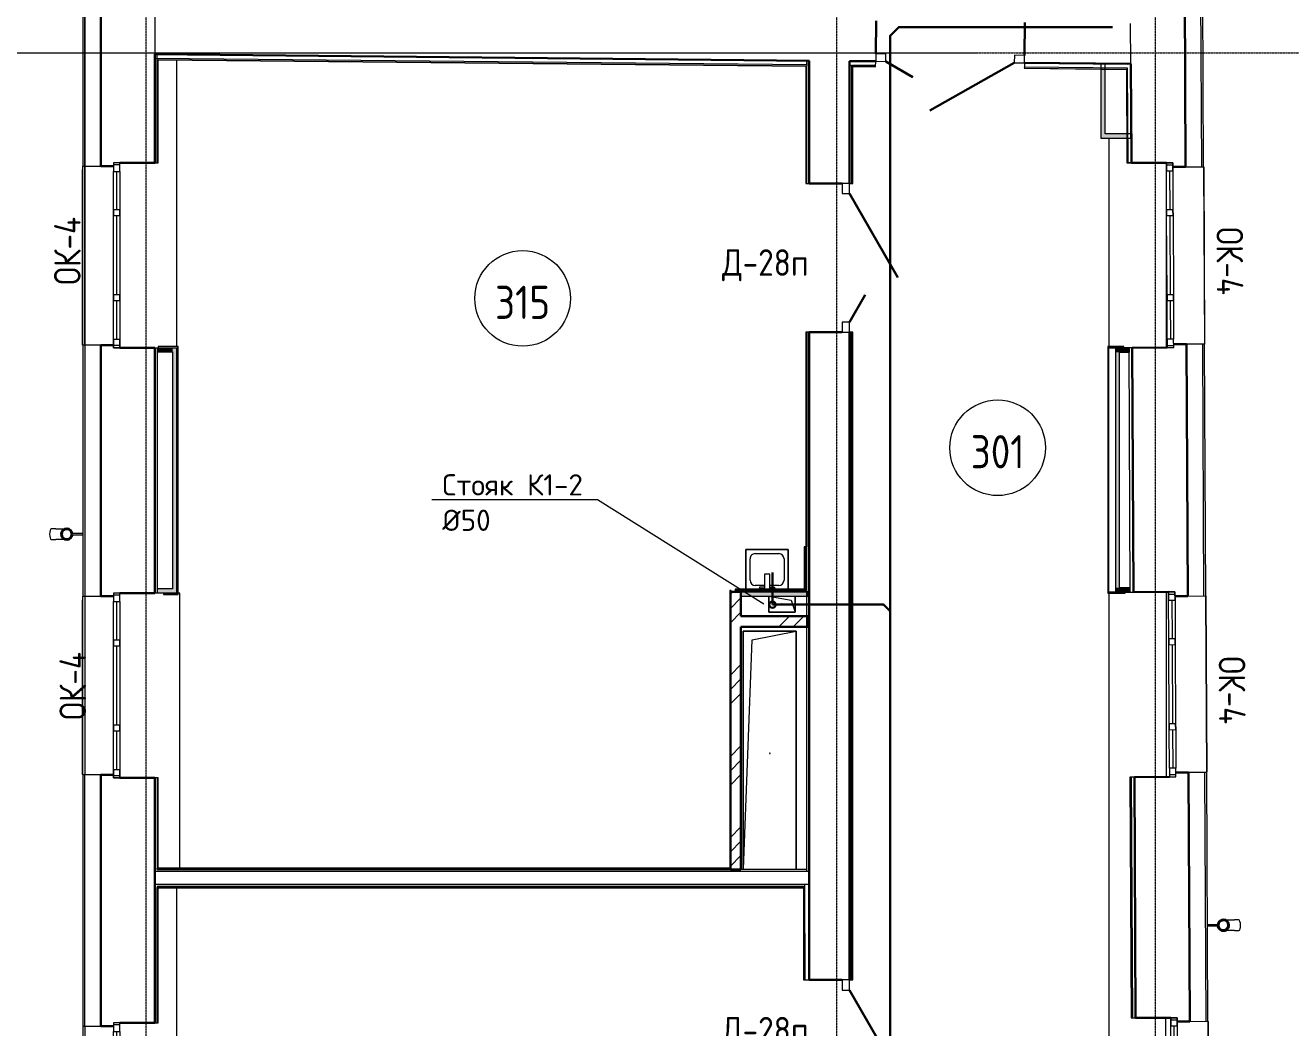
# Model space of a CAD drawing. Header units: millimetres. Extents: x -10178924 to 11692288, y -947381 to 58396.
# Drawn here: x -7638 to 4274, y -247611 to -238176 of the extents above; entities that cross this region are included whole.
import ezdxf
from ezdxf import colors
from ezdxf.entities.mleader import LeaderData, LeaderLine
from ezdxf.math import Vec2, Vec3

# ---------------------------------------------------------------- set-up
doc = ezdxf.new("R2010")
doc.units = ezdxf.units.MM
doc.linetypes.add('ADSK_Линия сетки', pattern=[25, 20, -2.5, 0, -2.5])
for name, color, linetype, lineweight in [('!К1', 32, 'Continuous', 30), ('_ Окна', 7, 'Continuous', 9), ('Аннотация', 7, 'Continuous', 18), ('Выноски ВК', 7, 'Continuous', 0), ('Двери', 7, 'Continuous', 9), ('Марки дверей', 7, 'Continuous', 20), ('Марки окон', 7, 'Continuous', 20), ('Обобщенные модели', 7, 'Continuous', 18), ('Окна', 7, 'Continuous', 9), ('Оси', 253, 'Continuous', 9), ('Перекрытие', 7, 'Continuous', 18), ('Сантехника', 7, 'Continuous', 18), ('Стены внутренние', 7, 'Continuous', 18), ('Стены наружные', 7, 'Continuous', 18), ('Стены несущие', 7, 'Continuous', 30), ('Стены отделка', 7, 'Continuous', 30), ('Стены перегородки', 7, 'Continuous', 30), ('Стены штриховка', 7, 'Continuous', 9), ('ШТРИХОВКА', 252, 'Continuous', 15)]:
    doc.layers.add(name, color=color, linetype=linetype, lineweight=lineweight)
doc.layers.add('Линии', color=7, linetype='Continuous', lineweight=9, true_color=0x00a600)
doc.styles.add('GOST Common', font='GOST_Common.ttf', dxfattribs={"width": 0.9, "height": 350})
doc.styles.add('GOST Common_2', font='GOST_Common.ttf', dxfattribs={"width": 0.9, "height": 250})
doc.styles.add('PDF ISOCPEUR', font='isocpeur.ttf')
pattern_1 = [(45, (-4e-11, -184652.3), (-381.661, 381.661), []), (45, (134.94, -184652.3), (0, 763.322), []), (45, (-134.94, -184652.3), (0, 763.322), [])]

# ---------------------------------------------------------------- blocks, each defined once
blk = doc.blocks.new('Дверь-Alumark_двупольная с глухим окном_S70 - 1400х2200 алюм ост Д30п-V3-План 3-го этажа')
at = {"layer": 'Двери', "lineweight": 30}
for p, q in [((-480, 190), (312, 647)), ((730, 190), (475, 337))]:
    blk.add_line(p, q, dxfattribs=at)
at = {"layer": 'Двери'}
for p, q in [((-575, 190), (-575, 120)), ((-480, 190), (-575, 190)), ((-575, 120), (-480, 120)), ((-480, 120), (-480, 190)), ((730, 190), (730, 120)), ((825, 190), (730, 190)), ((730, 120), (825, 120)), ((825, 120), (825, 190))]:
    blk.add_line(p, q, dxfattribs=at)
blk = doc.blocks.new('Дверь-Alumark_двупольная с глухим окном_S70 - 1400х2200 алюм ост Д30п-6129806-План 3-го этажа')
at = {"layer": 'Двери', "lineweight": 30}
for p, q in [((-480, 190), (312, 647)), ((730, 190), (475, 337))]:
    blk.add_line(p, q, dxfattribs=at)
at = {"layer": 'Двери'}
for p, q in [((-575, 190), (-575, 120)), ((-480, 190), (-575, 190)), ((-575, 120), (-480, 120)), ((-480, 120), (-480, 190)), ((730, 190), (730, 120)), ((825, 190), (730, 190)), ((730, 120), (825, 120)), ((825, 120), (825, 190))]:
    blk.add_line(p, q, dxfattribs=at)
blk = doc.blocks.new('Водосток - Тип 1 _карниз больше 490мм_-5143036-План 3-го этажа')
at = {"layer": 'Обобщенные модели'}
for p, q in [((75, 306), (75, 264)), ((175, 264), (175, 306)), ((120, 109), (120, 10)), ((130, 10), (130, 109))]:
    blk.add_line(p, q, dxfattribs=at)
at = {"layer": 'Обобщенные модели', "flags": 128}
for points in [[(75, 173), (75, 174), (75, 177), (75, 180), (75, 183), (75, 186), (75, 190), (75, 193), (75, 197), (75, 201), (75, 205), (75, 210), (75, 214), (75, 219), (75, 224), (75, 229), (75, 234), (75, 239), (75, 245), (75, 250), (75, 256), (75, 261), (75, 264)], [(175, 264), (175, 258), (175, 252), (175, 247), (175, 242), (175, 236), (175, 231), (175, 226), (175, 221), (175, 216), (175, 212), (175, 207), (175, 203), (175, 199), (175, 195), (175, 191), (175, 188), (175, 184), (175, 181), (175, 178), (175, 175), (175, 173)]]:
    blk.add_lwpolyline(points, dxfattribs=at)
at = {"layer": 'Обобщенные модели'}
for start, end in [(90, 270), (270, 90)]:
    blk.add_arc((125, 160), 52, start, end, dxfattribs=at)
at = {"layer": 'Обобщенные модели', "lineweight": 40}
for start, end in [(90, 270), (270, 90)]:
    blk.add_arc((125, 160), 50, start, end, dxfattribs=at)
at = {"layer": 'Обобщенные модели'}
for start_param, end_param in [(4.712389, 6.283185), (3.141593, 4.712389)]:
    blk.add_ellipse((125, 306), major_axis=(-50, 0), ratio=0.309017, start_param=start_param, end_param=end_param, dxfattribs=at)
blk = doc.blocks.new('окно трехпол с фрамугой - 1700-2320_h_ _нов_-2116844-План 3-го этажа')
at = {"layer": '_ Окна', "lineweight": 18}
for p, q in [((-870, 75), (-870, 135)), ((-870, 135), (-790, 135)), ((-790, 135), (-790, 75)), ((-430, 75), (-430, 135)), ((-430, 135), (-370, 135)), ((-370, 135), (-370, 75)), ((370, 75), (370, 135)), ((370, 135), (430, 135)), ((430, 135), (430, 75)), ((790, 135), (790, 75)), ((870, 135), (790, 135)), ((870, 75), (870, 135)), ((-790, 75), (-870, 75)), ((-370, 75), (-430, 75)), ((430, 75), (370, 75)), ((790, 75), (870, 75))]:
    blk.add_line(p, q, dxfattribs=at)
at = {"layer": '_ Окна'}
for p, q in [((-850, 75), (-850, 135)), ((850, 75), (850, 135)), ((-790, 105), (-430, 105)), ((-370, 105), (370, 105)), ((430, 105), (790, 105))]:
    blk.add_line(p, q, dxfattribs=at)
at = {"layer": 'Окна'}
for p, q in [((-870, 135), (-870, 75)), ((-790, 135), (-870, 135)), ((-790, 135), (-430, 135)), ((-370, 135), (-430, 135)), ((-370, 135), (370, 135)), ((430, 135), (370, 135)), ((430, 135), (790, 135)), ((870, 135), (790, 135)), ((870, 75), (870, 135)), ((-870, 75), (-790, 75)), ((-430, 75), (-790, 75)), ((-430, 75), (-370, 75)), ((370, 75), (-370, 75)), ((370, 75), (430, 75)), ((790, 75), (430, 75)), ((790, 75), (870, 75))]:
    blk.add_line(p, q, dxfattribs=at)
blk = doc.blocks.new('окно трехпол с фрамугой - 1700-2320_h_ _нов_-2116842-План 3-го этажа')
at = {"layer": '_ Окна', "lineweight": 18}
for p, q in [((-870, 75), (-870, 135)), ((-870, 135), (-790, 135)), ((-790, 135), (-790, 75)), ((-430, 75), (-430, 135)), ((-430, 135), (-370, 135)), ((-370, 135), (-370, 75)), ((370, 75), (370, 135)), ((370, 135), (430, 135)), ((430, 135), (430, 75)), ((790, 135), (790, 75)), ((870, 135), (790, 135)), ((870, 75), (870, 135)), ((-790, 75), (-870, 75)), ((-370, 75), (-430, 75)), ((430, 75), (370, 75)), ((790, 75), (870, 75))]:
    blk.add_line(p, q, dxfattribs=at)
at = {"layer": '_ Окна'}
for p, q in [((-850, 75), (-850, 135)), ((850, 75), (850, 135)), ((-790, 105), (-430, 105)), ((-370, 105), (370, 105)), ((430, 105), (790, 105))]:
    blk.add_line(p, q, dxfattribs=at)
at = {"layer": 'Окна'}
for p, q in [((-870, 135), (-870, 75)), ((-790, 135), (-870, 135)), ((-790, 135), (-430, 135)), ((-370, 135), (-430, 135)), ((-370, 135), (370, 135)), ((430, 135), (370, 135)), ((430, 135), (790, 135)), ((870, 135), (790, 135)), ((870, 75), (870, 135)), ((-870, 75), (-790, 75)), ((-430, 75), (-790, 75)), ((-430, 75), (-370, 75)), ((370, 75), (-370, 75)), ((370, 75), (430, 75)), ((790, 75), (430, 75)), ((790, 75), (870, 75))]:
    blk.add_line(p, q, dxfattribs=at)
blk = doc.blocks.new('окно трехпол с фрамугой - 1700-2320_h_ _нов_-2116361-План 3-го этажа')
at = {"layer": '_ Окна', "lineweight": 18}
for p, q in [((-870, 75), (-870, 135)), ((-870, 135), (-790, 135)), ((-790, 135), (-790, 75)), ((-430, 75), (-430, 135)), ((-430, 135), (-370, 135)), ((-370, 135), (-370, 75)), ((370, 75), (370, 135)), ((370, 135), (430, 135)), ((430, 135), (430, 75)), ((790, 135), (790, 75)), ((870, 135), (790, 135)), ((870, 75), (870, 135)), ((-790, 75), (-870, 75)), ((-370, 75), (-430, 75)), ((430, 75), (370, 75)), ((790, 75), (870, 75))]:
    blk.add_line(p, q, dxfattribs=at)
at = {"layer": '_ Окна'}
for p, q in [((-850, 75), (-850, 135)), ((850, 75), (850, 135)), ((-790, 105), (-430, 105)), ((-370, 105), (370, 105)), ((430, 105), (790, 105))]:
    blk.add_line(p, q, dxfattribs=at)
at = {"layer": 'Окна'}
for p, q in [((-870, 135), (-870, 75)), ((-790, 135), (-870, 135)), ((-790, 135), (-430, 135)), ((-370, 135), (-430, 135)), ((-370, 135), (370, 135)), ((430, 135), (370, 135)), ((430, 135), (790, 135)), ((870, 135), (790, 135)), ((870, 75), (870, 135)), ((-870, 75), (-790, 75)), ((-430, 75), (-790, 75)), ((-430, 75), (-370, 75)), ((370, 75), (-370, 75)), ((370, 75), (430, 75)), ((790, 75), (430, 75)), ((790, 75), (870, 75))]:
    blk.add_line(p, q, dxfattribs=at)
blk = doc.blocks.new('окно трехпол с фрамугой - 1700-2320_h_ _нов_-2116852-План 3-го этажа')
at = {"layer": '_ Окна', "lineweight": 18}
for p, q in [((-870, 75), (-870, 135)), ((-870, 135), (-790, 135)), ((-790, 135), (-790, 75)), ((-430, 75), (-430, 135)), ((-430, 135), (-370, 135)), ((-370, 135), (-370, 75)), ((370, 75), (370, 135)), ((370, 135), (430, 135)), ((430, 135), (430, 75)), ((790, 135), (790, 75)), ((870, 135), (790, 135)), ((870, 75), (870, 135)), ((-790, 75), (-870, 75)), ((-370, 75), (-430, 75)), ((430, 75), (370, 75)), ((790, 75), (870, 75))]:
    blk.add_line(p, q, dxfattribs=at)
at = {"layer": '_ Окна'}
for p, q in [((-850, 75), (-850, 135)), ((850, 75), (850, 135)), ((-790, 105), (-430, 105)), ((-370, 105), (370, 105)), ((430, 105), (790, 105))]:
    blk.add_line(p, q, dxfattribs=at)
at = {"layer": 'Окна'}
for p, q in [((-870, 135), (-870, 75)), ((-790, 135), (-870, 135)), ((-790, 135), (-430, 135)), ((-370, 135), (-430, 135)), ((-370, 135), (370, 135)), ((430, 135), (370, 135)), ((430, 135), (790, 135)), ((870, 135), (790, 135)), ((870, 75), (870, 135)), ((-870, 75), (-790, 75)), ((-430, 75), (-790, 75)), ((-430, 75), (-370, 75)), ((370, 75), (-370, 75)), ((370, 75), (430, 75)), ((790, 75), (430, 75)), ((790, 75), (870, 75))]:
    blk.add_line(p, q, dxfattribs=at)
blk = doc.blocks.new('окно трехпол с фрамугой - 1700-2320_h_ _нов_-2116850-План 3-го этажа')
at = {"layer": '_ Окна', "lineweight": 18}
for p, q in [((-870, 75), (-870, 135)), ((-870, 135), (-790, 135)), ((-790, 135), (-790, 75)), ((-430, 75), (-430, 135)), ((-430, 135), (-370, 135)), ((-370, 135), (-370, 75)), ((370, 75), (370, 135)), ((370, 135), (430, 135)), ((430, 135), (430, 75)), ((790, 135), (790, 75)), ((870, 135), (790, 135)), ((870, 75), (870, 135)), ((-790, 75), (-870, 75)), ((-370, 75), (-430, 75)), ((430, 75), (370, 75)), ((790, 75), (870, 75))]:
    blk.add_line(p, q, dxfattribs=at)
at = {"layer": '_ Окна'}
for p, q in [((-850, 75), (-850, 135)), ((850, 75), (850, 135)), ((-790, 105), (-430, 105)), ((-370, 105), (370, 105)), ((430, 105), (790, 105))]:
    blk.add_line(p, q, dxfattribs=at)
at = {"layer": 'Окна'}
for p, q in [((-870, 135), (-870, 75)), ((-790, 135), (-870, 135)), ((-790, 135), (-430, 135)), ((-370, 135), (-430, 135)), ((-370, 135), (370, 135)), ((430, 135), (370, 135)), ((430, 135), (790, 135)), ((870, 135), (790, 135)), ((870, 75), (870, 135)), ((-870, 75), (-790, 75)), ((-430, 75), (-790, 75)), ((-430, 75), (-370, 75)), ((370, 75), (-370, 75)), ((370, 75), (430, 75)), ((790, 75), (430, 75)), ((790, 75), (870, 75))]:
    blk.add_line(p, q, dxfattribs=at)
blk = doc.blocks.new('окно трехпол с фрамугой - 1700-2320_h_ _нов_-2116848-План 3-го этажа')
at = {"layer": '_ Окна', "lineweight": 18}
for p, q in [((-870, 75), (-870, 135)), ((-870, 135), (-790, 135)), ((-790, 135), (-790, 75)), ((-430, 75), (-430, 135)), ((-430, 135), (-370, 135)), ((-370, 135), (-370, 75)), ((370, 75), (370, 135)), ((370, 135), (430, 135)), ((430, 135), (430, 75)), ((790, 135), (790, 75)), ((870, 135), (790, 135)), ((870, 75), (870, 135)), ((-790, 75), (-870, 75)), ((-370, 75), (-430, 75)), ((430, 75), (370, 75)), ((790, 75), (870, 75))]:
    blk.add_line(p, q, dxfattribs=at)
at = {"layer": '_ Окна'}
for p, q in [((-850, 75), (-850, 135)), ((850, 75), (850, 135)), ((-790, 105), (-430, 105)), ((-370, 105), (370, 105)), ((430, 105), (790, 105))]:
    blk.add_line(p, q, dxfattribs=at)
at = {"layer": 'Окна'}
for p, q in [((-870, 135), (-870, 75)), ((-790, 135), (-870, 135)), ((-790, 135), (-430, 135)), ((-370, 135), (-430, 135)), ((-370, 135), (370, 135)), ((430, 135), (370, 135)), ((430, 135), (790, 135)), ((870, 135), (790, 135)), ((870, 75), (870, 135)), ((-870, 75), (-790, 75)), ((-430, 75), (-790, 75)), ((-430, 75), (-370, 75)), ((370, 75), (-370, 75)), ((370, 75), (430, 75)), ((790, 75), (430, 75)), ((790, 75), (870, 75))]:
    blk.add_line(p, q, dxfattribs=at)
blk = doc.blocks.new('GM_Отверстие прямоугольное _в плите_ - Отверстие-3336504-План 3-го этажа')
at = {"layer": 'Обобщенные модели'}
for p, q in [((-250, -1092), (-250, 1150)), ((-250, 1150), (250, 1150)), ((250, 1150), (-250, 1150)), ((-250, 1150), (-250, -1092)), ((-167, 1067), (250, 1150)), ((250, 1150), (250, -1092)), ((250, -1092), (250, 1150)), ((-248, -1092), (-167, 1067))]:
    blk.add_line(p, q, dxfattribs=at)
for start, end in [(360, 180), (180, 360), (60, 165), (300, 360), (195, 270)]:
    blk.add_arc((0, 0), 2.5, start, end, dxfattribs=at)
blk = doc.blocks.new('Водосток - Тип 1 _карниз больше 490мм_-V26-План 3-го этажа')
at = {"layer": 'Обобщенные модели', "lineweight": 9}
h = blk.add_hatch(dxfattribs=at)
h.set_pattern_fill('FP_19', color=256, style=0, pattern_type=2)
h.set_pattern_definition([(315, (-31888.43, -7087.79), (106.066, 106.066), [])])
h.paths.add_polyline_path([(76, 149), (86, 129), (103, 115), (125, 110), (147, 115), (164, 129), (174, 149), (174, 171), (164, 191), (147, 205), (125, 210), (103, 205), (86, 191), (76, 171)])
at = {"layer": 'Обобщенные модели'}
for p, q in [((75, 306), (75, 264)), ((175, 264), (175, 306)), ((120, 109), (120, 10)), ((130, 10), (130, 109))]:
    blk.add_line(p, q, dxfattribs=at)
at = {"layer": 'Обобщенные модели', "flags": 128}
for points in [[(75, 173), (75, 174), (75, 177), (75, 180), (75, 183), (75, 186), (75, 190), (75, 193), (75, 197), (75, 201), (75, 205), (75, 210), (75, 214), (75, 219), (75, 224), (75, 229), (75, 234), (75, 239), (75, 245), (75, 250), (75, 256), (75, 261), (75, 264)], [(175, 264), (175, 258), (175, 252), (175, 247), (175, 242), (175, 236), (175, 231), (175, 226), (175, 221), (175, 216), (175, 212), (175, 207), (175, 203), (175, 199), (175, 195), (175, 191), (175, 188), (175, 184), (175, 181), (175, 178), (175, 175), (175, 173)]]:
    blk.add_lwpolyline(points, dxfattribs=at)
at = {"layer": 'Обобщенные модели'}
for start, end in [(90, 270), (270, 90)]:
    blk.add_arc((125, 160), 52, start, end, dxfattribs=at)
at = {"layer": 'Обобщенные модели', "lineweight": 40}
for start, end in [(90, 270), (270, 90)]:
    blk.add_arc((125, 160), 50, start, end, dxfattribs=at)
at = {"layer": 'Обобщенные модели'}
for start_param, end_param in [(4.712389, 6.283185), (3.141593, 4.712389)]:
    blk.add_ellipse((125, 306), major_axis=(-50, 0), ratio=0.309017, start_param=start_param, end_param=end_param, dxfattribs=at)
blk = doc.blocks.new('GM_Отверстие прямоугольное _в плите_ - Отверстие-V33-План 3-го этажа')
at = {"layer": 'Обобщенные модели'}
for p, q in [((-75, 125), (75, 125)), ((75, 125), (-75, 125)), ((-37.5, 87.5), (75, 125)), ((75, 125), (75, -125)), ((75, -125), (75, 125)), ((-75, -125), (-37.5, 87.5)), ((75, -125), (-75, -125)), ((-75, -125), (75, -125))]:
    blk.add_line(p, q, dxfattribs=at)
for start, end in [(360, 180), (180, 360), (60, 165), (300, 360), (195, 270)]:
    blk.add_arc((0, 0), 2.5, start, end, dxfattribs=at)
blk = doc.blocks.new('SND_2D_Раковина - 400х400-V34-План 3-го этажа')
at = {"layer": 'Сантехника'}
for p, q in [((-200, 155), (-200, -220)), ((-200, -220), (-200, 155)), ((-110, 120), (-25, 120)), ((-70, 150), (-25, 150)), ((-70, 135), (-70, 150)), ((-25, 135), (-70, 135)), ((-25, 155), (-25, 15)), ((25, 15), (25, 155)), ((70, 150), (25, 150)), ((25, 135), (70, 135)), ((25, 120), (110, 120)), ((70, 135), (70, 150)), ((200, -220), (200, 155)), ((200, 155), (200, -220)), ((-160, -130), (-160, 70)), ((-25, 15), (25, 15)), ((160, 70), (160, -130)), ((-200, -220), (200, -220)), ((200, -220), (-200, -220)), ((110, -180), (-110, -180))]:
    blk.add_line(p, q, dxfattribs=at)
for centre, start, end in [((-110, 70), 90, 180), ((110, 70), 0, 90), ((-110, -130), 180, 270), ((110, -130), 270, 0)]:
    blk.add_arc(centre, 50, start, end, dxfattribs=at)
blk = doc.blocks.new('3 этаж')
at = {"layer": 'Стены внутренние'}
for points in [[(2488, -148871), (2528, -148871), (2528, -148250), (2488, -148249), (2488, -148252)], [(2563, -148911), (2742, -148911), (2742, -148871), (2488, -148871), (2488, -148911), (2528, -148911)], [(-6398, -150924), (-6252, -150924), (-6252, -150884), (-6398, -150884), (-6398, -150900)], [(-6212, -153154), (-6212, -150884), (-6252, -150885), (-6252, -153154)], [(2744, -150926), (2753, -150926), (2752, -150886), (2744, -150886), (2623, -150886), (2623, -150926), (2703, -150926)], [(2663, -153144), (2663, -150926), (2623, -150926), (2623, -153144), (2643, -153144)], [(-6398, -153194), (-6212, -153193), (-6212, -153154), (-6398, -153154), (-6398, -153193)], [(-280, -153222), (-280, -153182), (-901, -153182), (-901, -153222), (-390, -153222)], [(2643, -153184), (2757, -153184), (2757, -153144), (2623, -153144), (2623, -153184)]]:
    blk.add_hatch(color=256, dxfattribs=at).paths.add_polyline_path(points)
at = {"layer": 'Стены внутренние', "lineweight": 9}
h = blk.add_hatch(dxfattribs=at)
h.set_pattern_fill('FP_1', color=256, style=0, pattern_type=2)
h.set_pattern_definition(pattern_1)
h.paths.add_polyline_path([(-1001, -155795), (-901, -155795), (-901, -153182), (-995, -153182), (-995, -153234), (-1001, -153222), (-1001, -155566)])
h = blk.add_hatch(dxfattribs=at)
h.set_pattern_fill('FP_1', color=256, style=0, pattern_type=2)
h.set_pattern_definition(pattern_1)
h.paths.add_polyline_path([(-275, -153512), (-276, -153412), (-901, -153412), (-901, -153512), (-280, -153512)])
at = {"layer": 'Линии', "color": 7}
for centre in [(-2957, -150420), (1515, -151826)]:
    blk.add_circle(centre, 450, dxfattribs=at)
at = {"layer": 'Оси', "linetype": 'ADSK_Линия сетки'}
for p, q in [((-6500, -188335), (-6500, -140542)), ((0, -188335), (0, -141296)), ((3000, -188335), (3000, -141296)), ((-10559, -148107), (56005, -148107))]:
    blk.add_line(p, q, dxfattribs=at)
at = {"layer": 'Перекрытие'}
for p, q in [((-6212, -150872), (-6212, -148175)), ((2563, -148911), (2563, -150874)), ((3104, -149145), (2744, -149145)), ((3104, -150883), (3104, -149145)), ((3104, -154922), (3104, -153183)), ((-6338, -153195), (-6748, -153195)), ((-6182, -153195), (-6200, -153195)), ((-6182, -155783), (-6182, -153195)), ((2563, -153196), (2563, -158922)), ((2779, -154925), (2779, -154922)), ((2779, -154922), (3104, -154922)), ((-6212, -158967), (-6212, -155967)), ((3099, -157193), (2803, -157193)), ((3099, -158931), (3099, -157193))]:
    blk.add_line(p, q, dxfattribs=at)
at = {"layer": 'Стены внутренние'}
blk.add_line((2803, -154925), (2803, -154922), dxfattribs=at)
at = {"layer": 'Стены наружные'}
for p, q in [((-7099, -150859), (-7099, -149205)), ((-7099, -149205), (-7098, -149205)), ((-7098, -150859), (-7098, -149174)), ((-7078, -149174), (-7078, -150859)), ((-7078, -150859), (-7078, -149174)), ((3454, -149181), (3462, -150851)), ((3454, -149182), (3455, -149182)), ((3455, -149182), (3463, -150848)), ((-7098, -150859), (-7099, -150859)), ((3463, -150848), (3462, -150848)), ((-7099, -154900), (-7099, -153260)), ((-7098, -153260), (-7099, -153260)), ((-7098, -154904), (-7098, -153224)), ((-7078, -153224), (-7078, -154904)), ((3475, -153219), (3474, -153219)), ((3483, -154881), (3474, -153221)), ((3475, -153219), (3484, -154877)), ((-7099, -154900), (-7098, -154900)), ((3483, -154877), (3484, -154877)), ((3495, -157224), (3503, -158899)), ((3495, -157225), (3496, -157225)), ((3496, -157225), (3504, -158898)), ((-7098, -157269), (-7098, -158934)), ((-7078, -157269), (-7078, -158934))]:
    blk.add_line(p, q, dxfattribs=at)
at = {"layer": 'Стены несущие'}
for p, q in [((-6928, -141308), (-6928, -149174)), ((3244, -141376), (3284, -149182)), ((-6928, -149173), (-6928, -141818)), ((368, -148118), (371, -147808)), ((1771, -147822), (1768, -148132)), ((-6418, -148121), (-260, -148182)), ((-6418, -148121), (-6418, -149144)), ((-260, -149337), (-260, -148182)), ((120, -148186), (367, -148188)), ((120, -148186), (120, -149337)), ((367, -148188), (124, -148186)), ((1767, -148202), (2769, -148212)), ((2739, -148212), (1767, -148202)), ((2769, -148212), (2774, -149144)), ((-6928, -149174), (-6808, -149174)), ((-6748, -149144), (-6418, -149144)), ((2774, -149144), (3104, -149143)), ((3164, -149182), (3284, -149182)), ((-260, -149337), (50, -149337)), ((50, -150737), (-260, -150737)), ((-260, -155815), (-260, -150737)), ((120, -156835), (120, -150737)), ((-6928, -153224), (-6928, -150859)), ((-6808, -150859), (-6928, -150859)), ((-6928, -150859), (-6928, -153223)), ((-6418, -150884), (-6748, -150884)), ((-6418, -153194), (-6418, -150884)), ((3112, -150883), (2782, -150884)), ((2782, -150884), (2794, -153185)), ((3292, -150852), (3172, -150852)), ((3292, -150852), (3304, -153222)), ((-1001, -153182), (-1001, -155795)), ((-901, -153182), (-1001, -153182)), ((-901, -153412), (-901, -153182)), ((2794, -153185), (3124, -153183)), ((-6928, -153224), (-6808, -153224)), ((-6748, -153194), (-6418, -153194)), ((3184, -153223), (3304, -153222)), ((-271, -153412), (-901, -153412)), ((-271, -153512), (-271, -153412)), ((-901, -153512), (-271, -153512)), ((-901, -155795), (-901, -153512)), ((-6808, -154904), (-6928, -154904)), ((-6928, -154904), (-6928, -157269)), ((-6418, -154934), (-6748, -154934)), ((-6418, -157239), (-6418, -154934)), ((3133, -154923), (2803, -154925)), ((2803, -154925), (2814, -157193)), ((3313, -154882), (3193, -154883)), ((3325, -157225), (3313, -154882)), ((-1001, -155795), (-901, -155795)), ((-260, -155815), (-260, -156835)), ((-260, -156835), (50, -156835)), ((2814, -157193), (3144, -157191)), ((3205, -157226), (3325, -157225)), ((-6928, -157269), (-6808, -157269)), ((-6748, -157239), (-6418, -157239))]:
    blk.add_line(p, q, dxfattribs=at)
at = {"layer": 'Стены отделка', "lineweight": 9}
for p, q in [((-7098, -141136), (-7098, -149174)), ((-7078, -149174), (-7078, -141157)), ((-7078, -141157), (-7078, -149174)), ((3454, -149181), (3413, -141207)), ((-6398, -148121), (-6418, -148121)), ((-6416, -148121), (-6417, -148161)), ((-280, -148222), (-6417, -148161)), ((-6398, -148171), (-6398, -148121)), ((-6386, -148173), (-292, -148234)), ((-6386, -149144), (-6386, -148173)), ((-260, -148181), (-280, -148181)), ((-280, -148181), (-280, -148232)), ((-280, -148222), (-280, -148182)), ((-260, -148182), (-260, -148181)), ((-292, -148234), (-292, -149337)), ((140, -148226), (120, -148226)), ((124, -148186), (124, -148226)), ((124, -148226), (150, -148226)), ((140, -148226), (140, -148226)), ((152, -149337), (152, -148238)), ((152, -148238), (366, -148240)), ((366, -148240), (367, -148188)), ((1767, -148242), (1766, -148254)), ((1766, -148254), (2727, -148264)), ((1767, -148202), (1767, -148242)), ((2488, -148209), (2488, -148911)), ((2528, -148871), (2528, -148210)), ((2727, -148264), (2732, -149144)), ((2769, -148211), (2739, -148212)), ((2739, -148212), (2739, -148212)), ((2739, -148262), (2739, -148252)), ((2774, -149144), (2769, -148211)), ((2781, -148871), (2528, -148871)), ((2781, -148911), (2781, -148871)), ((2488, -148911), (2781, -148911)), ((-7098, -149174), (-7078, -149174)), ((-7078, -149174), (-6928, -149174)), ((-6928, -149174), (-6928, -149173)), ((-6418, -149144), (-6386, -149144)), ((-6398, -149143), (-6398, -149144)), ((2732, -149144), (2774, -149144)), ((3284, -149182), (3454, -149181)), ((-292, -149337), (-260, -149337)), ((-280, -149337), (-280, -149312)), ((-260, -149337), (-260, -149337)), ((120, -149337), (152, -149337)), ((140, -149312), (140, -149337)), ((-260, -150737), (-292, -150737)), ((-292, -150737), (-292, -152757)), ((152, -150737), (120, -150737)), ((152, -156835), (152, -150737)), ((-7078, -150859), (-7098, -150859)), ((-7098, -150859), (-7098, -153224)), ((-6928, -150859), (-7078, -150859)), ((-7078, -150859), (-7078, -153224)), ((-6418, -150884), (-6212, -150884)), ((-6398, -150884), (-6398, -153154)), ((-6202, -150872), (-6386, -150872)), ((-6386, -150872), (-6386, -150884)), ((-6212, -153194), (-6212, -150884)), ((-6200, -153204), (-6200, -150874)), ((2551, -150876), (2551, -153194)), ((2702, -150874), (2553, -150874)), ((2563, -150886), (2757, -150886)), ((2563, -153184), (2563, -150886)), ((2623, -150886), (2623, -153184)), ((2702, -150885), (2702, -150874)), ((2782, -150884), (2702, -150885)), ((2764, -153184), (2752, -150884)), ((2757, -150926), (2757, -150886)), ((2794, -153185), (2782, -150884)), ((3462, -150851), (3292, -150852)), ((3442, -150851), (3442, -150853)), ((3474, -153221), (3462, -150851)), ((-6398, -150924), (-6252, -150924)), ((-6252, -150924), (-6252, -153154)), ((2663, -150926), (2757, -150926)), ((2663, -153144), (2663, -150926)), ((-305, -152757), (-305, -153157)), ((-280, -152757), (-305, -152757)), ((-280, -153182), (-280, -152757)), ((-6252, -153154), (-6398, -153154)), ((-6398, -153154), (-6398, -153194)), ((-995, -153170), (-1007, -153170)), ((-1007, -153170), (-1007, -155783)), ((-995, -155795), (-995, -153170)), ((-305, -153157), (-955, -153157)), ((-955, -153157), (-955, -153182)), ((-901, -153182), (-280, -153182)), ((-280, -155815), (-280, -153182)), ((-270, -153182), (-280, -153182)), ((-270, -153222), (-270, -153182)), ((2764, -153184), (2563, -153184)), ((2757, -153144), (2663, -153144)), ((2714, -153196), (2714, -153185)), ((2714, -153185), (2794, -153185)), ((2757, -153184), (2757, -153144)), ((2764, -153185), (2764, -153184)), ((-7098, -153224), (-6928, -153224)), ((-6418, -153194), (-6418, -153194)), ((-6212, -153194), (-6418, -153194)), ((-6338, -153194), (-6338, -153206)), ((-6338, -153206), (-6202, -153206)), ((-901, -153222), (-270, -153222)), ((2553, -153196), (2714, -153196)), ((3304, -153222), (3474, -153221)), ((-7098, -154904), (-7098, -157269)), ((-6928, -154904), (-7098, -154904)), ((-7078, -157269), (-7078, -154904)), ((-6386, -154934), (-6418, -154934)), ((-6386, -155783), (-6386, -154934)), ((2803, -154925), (2761, -154925)), ((2761, -154925), (2772, -157193)), ((3483, -154881), (3313, -154882)), ((3495, -157224), (3483, -154881)), ((-6398, -155795), (-6398, -155783)), ((-6398, -155795), (-1001, -155795)), ((-1007, -155783), (-6386, -155783)), ((-280, -155795), (-901, -155795)), ((-300, -155955), (-6398, -155955)), ((-6398, -155955), (-6398, -155965)), ((-6386, -155967), (-312, -155967)), ((-6386, -157239), (-6386, -155967)), ((-312, -155967), (-312, -156835)), ((-306, -155967), (-306, -155955)), ((-300, -155967), (-306, -155967)), ((-300, -156398), (-300, -155935)), ((-312, -156835), (-260, -156835)), ((120, -156835), (152, -156835)), ((2772, -157193), (2814, -157193)), ((3325, -157225), (3495, -157224)), ((-7098, -157269), (-6928, -157269)), ((-6418, -157239), (-6386, -157239)), ((-6398, -157238), (-6398, -157239))]:
    blk.add_line(p, q, dxfattribs=at)
at = {"layer": 'Стены перегородки', "lineweight": 18}
for p, q in [((-260, -155815), (-6418, -155815)), ((-6418, -155935), (-260, -155935))]:
    blk.add_line(p, q, dxfattribs=at)
at = {"layer": 'Стены штриховка'}
for p, q in [((3393, -141227), (3434, -149181)), ((-6418, -147741), (-6418, -148121)), ((2769, -148212), (2767, -147832)), ((-6398, -149143), (-6398, -148171)), ((-6388, -148171), (-290, -148232)), ((-6388, -149144), (-6388, -148171)), ((-290, -148232), (-290, -149337)), ((-280, -149312), (-280, -148232)), ((140, -148226), (140, -149312)), ((367, -148228), (150, -148226)), ((150, -149337), (150, -148236)), ((150, -148236), (366, -148238)), ((1766, -148252), (2729, -148262)), ((1767, -148242), (1767, -148242)), ((2739, -148252), (1767, -148242)), ((2729, -148262), (2734, -149144)), ((2744, -149144), (2739, -148262)), ((-290, -150737), (-290, -153172)), ((-280, -150737), (-280, -152757)), ((140, -156835), (140, -150737)), ((150, -156835), (150, -150737)), ((-6200, -150874), (-6386, -150874)), ((-6202, -153206), (-6202, -150872)), ((-6200, -150872), (-6202, -150872)), ((-6200, -150874), (-6200, -150872)), ((2553, -150874), (2551, -150874)), ((2551, -150874), (2551, -150876)), ((2702, -150876), (2551, -150876)), ((2553, -150874), (2553, -153196)), ((3442, -150853), (3454, -153221)), ((-296, -153166), (-296, -152757)), ((-1005, -153170), (-1005, -155785)), ((-955, -153166), (-296, -153166)), ((-955, -153172), (-290, -153172)), ((-6338, -153204), (-6200, -153204)), ((-6202, -153206), (-6200, -153206)), ((-6200, -153206), (-6200, -153204)), ((2551, -153194), (2714, -153194)), ((2551, -153194), (2551, -153196)), ((2551, -153196), (2553, -153196)), ((-6398, -154934), (-6398, -155783)), ((-6388, -155785), (-6388, -154934)), ((2763, -154925), (2774, -157193)), ((2773, -154925), (2784, -157193)), ((3463, -154881), (3475, -157224)), ((-1005, -155785), (-6388, -155785)), ((-6398, -157238), (-6398, -155965)), ((-6388, -155965), (-306, -155965)), ((-6388, -157239), (-6388, -155965)), ((-310, -155967), (-310, -156835)), ((-306, -155967), (-310, -155967)), ((-300, -156398), (-300, -156835))]:
    blk.add_line(p, q, dxfattribs=at)
at = {"layer": 'Двери'}
for name, p, rotation in [('Дверь-Alumark_двупольная с глухим окном_S70 - 1400х2200 алюм ост Д30п-V3-План 3-го этажа', (1194, -148006), 179.4291108263012), ('Дверь-Alumark_двупольная с глухим окном_S70 - 1400х2200 алюм ост Д30п-6129806-План 3-го этажа', (-70, -149912), 270), ('Дверь-Alumark_двупольная с глухим окном_S70 - 1400х2200 алюм ост Д30п-6129806-План 3-го этажа', (-70, -157410), 270)]:
    blk.add_blockref(name, p, dxfattribs=dict(at, rotation=rotation))
at = {"layer": 'Обобщенные модели'}
for name, p, rotation in [('Водосток - Тип 1 _карниз больше 490мм_-V26-План 3-го этажа', (-7088, -152764), 90), ('GM_Отверстие прямоугольное _в плите_ - Отверстие-V33-План 3-го этажа', (-515, -153297), 270), ('Водосток - Тип 1 _карниз больше 490мм_-5143036-План 3-го этажа', (3479, -156196), 270.2912255442424)]:
    blk.add_blockref(name, p, dxfattribs=dict(at, rotation=rotation))
blk.add_blockref('GM_Отверстие прямоугольное _в плите_ - Отверстие-3336504-План 3-го этажа', (-630, -154702), dxfattribs=at)
at = {"layer": 'Окна'}
for name, p, rotation in [('окно трехпол с фрамугой - 1700-2320_h_ _нов_-2116852-План 3-го этажа', (-6673, -150014), 90), ('окно трехпол с фрамугой - 1700-2320_h_ _нов_-2116361-План 3-го этажа', (3033, -150013), 270.2912255442426), ('окно трехпол с фрамугой - 1700-2320_h_ _нов_-2116842-План 3-го этажа', (3054, -154053), 270.2912255442426), ('окно трехпол с фрамугой - 1700-2320_h_ _нов_-2116848-План 3-го этажа', (-6673, -154064), 90), ('окно трехпол с фрамугой - 1700-2320_h_ _нов_-2116844-План 3-го этажа', (3074, -158061), 270.2912255442426), ('окно трехпол с фрамугой - 1700-2320_h_ _нов_-2116850-План 3-го этажа', (-6673, -158109), 90)]:
    blk.add_blockref(name, p, dxfattribs=dict(at, rotation=rotation))
at = {"layer": 'Сантехника', "rotation": 180}
blk.add_blockref('SND_2D_Раковина - 400х400-V34-План 3-го этажа', (-656, -153002), dxfattribs=at)
at = {"layer": 'Аннотация', "lineweight": 9, "char_height": 312.5, "attachment_point": 5, "line_spacing_factor": 1.022766, "style": 'GOST Common'}
for s, insert, width in [('315', (-2957, -150457), 305.51), ('301', (1515, -151863), 520.21)]:
    blk.add_mtext(s, dxfattribs=dict(at, insert=insert, width=width))
at = {"layer": 'Марки дверей', "lineweight": 9, "char_height": 250, "width": 851.4, "attachment_point": 5, "line_spacing_factor": 1.022766, "style": 'GOST Common_2'}
for insert in [(-672, -150108), (-672, -157334)]:
    blk.add_mtext('\\pxqc,t1.8,3.6,5.4,7.2,9,10.8,12.6,14.4,16.2,18,19.8,21.6,23.4,25.2,27,28.8,30.6,32.4,34.2,36,37.8,39.6,41.4,43.2,45,46.8,48.6,50.4,52.2,54,55.8,57.6;{Д-28п}', dxfattribs=dict(at, insert=insert))
at = {"layer": 'Марки окон', "lineweight": 9, "char_height": 250, "width": 702.9, "attachment_point": 5, "line_spacing_factor": 1.022766, "style": 'GOST Common_2'}
for insert, rotation in [((-7242, -149972), 90), ((3701, -150068), 270.2912), ((-7191, -154068), 90), ((3722, -154108), 270.2912)]:
    blk.add_mtext('\\pxqc,t1.8,3.6,5.4,7.2,9,10.8,12.6,14.4,16.2,18,19.8,21.6,23.4,25.2,27,28.8,30.6,32.4,34.2,36,37.8,39.6,41.4,43.2,45,46.8,48.6,50.4,52.2,54,55.8,57.6;{ОК-4}', dxfattribs=dict(at, insert=insert, rotation=rotation))
blk = doc.blocks.new('_None')

msp = doc.modelspace()

# ---------------------------------------------------------------- linework, layer by layer
at = {"layer": '!К1'}
for points in [[(2597.7, -238192.3), (583.5, -238192.3), (502, -238273.9), (502, -254056.8), (441.3, -254117.5), (-481.3, -254117.5)], [(-604.9, -243628.8), (-604.9, -243325.9)], [(-604.9, -243628.8), (439.5, -243627.4), (502, -243689.9)]]:
    msp.add_lwpolyline(points, dxfattribs=at)
msp.add_circle((-604.9, -243628.8), 30, dxfattribs=at)

# ---------------------------------------------------------------- block references
at = {"layer": 'ШТРИХОВКА'}
msp.add_blockref('3 этаж', (0, -90326.7), dxfattribs=at)

# ---------------------------------------------------------------- leaders
at = {"layer": 'Выноски ВК', "ltscale": 50}
ml = msp.add_multileader_mtext('Standard', dxfattribs=at)
ml.set_content('Стояк К1-2 ^J%%C50', color=256, style='PDF ISOCPEUR')
ml.set_leader_properties(color=256, linetype='ByLayer', lineweight=-1)
ml.set_arrow_properties(name='NONE')
ml.build(insert=Vec2(0, 0))
ml.multileader.update_dxf_attribs({"text_left_attachment_type": 6, "text_right_attachment_type": 6, "dogleg_length": 100, "arrow_head_size": 300})
ctx = ml.context
ctx.base_point, ctx.char_height, ctx.arrow_head_size, ctx.landing_gap_size, ctx.plane_origin = Vec3(-3713.1, -242641.6), 200, 300, 0, Vec3(-7930.4, -239913.4)
ctx.left_attachment, ctx.right_attachment = 6, 6
notes = []
notes.append((ctx, [(1, (1, 1, 0), (-2253.1, -242641.6), (-1, 0), 100, [(1, [(-686, -243625.6)], 0, [])])]))
ctx.mtext.insert, ctx.mtext.width, ctx.mtext.flow_direction = Vec3(-3713.1, -242401.6), 1445.201, 5
for ctx, leaders in notes:
    for number, flags, end, landing, length, lines in leaders:
        leader = LeaderData()
        leader.index, (leader.has_last_leader_line, leader.has_dogleg_vector, leader.attachment_direction) = number, flags
        leader.last_leader_point, leader.dogleg_vector, leader.dogleg_length = Vec3(end), Vec3(landing), length
        for number, points, colour, breaks in lines:
            line = LeaderLine()
            line.index, line.vertices, line.color, line.breaks = number, Vec3.list(points), colors.encode_raw_color(colour), breaks
            leader.lines.append(line)
        ctx.leaders.append(leader)

doc.saveas('drawing.dxf')
